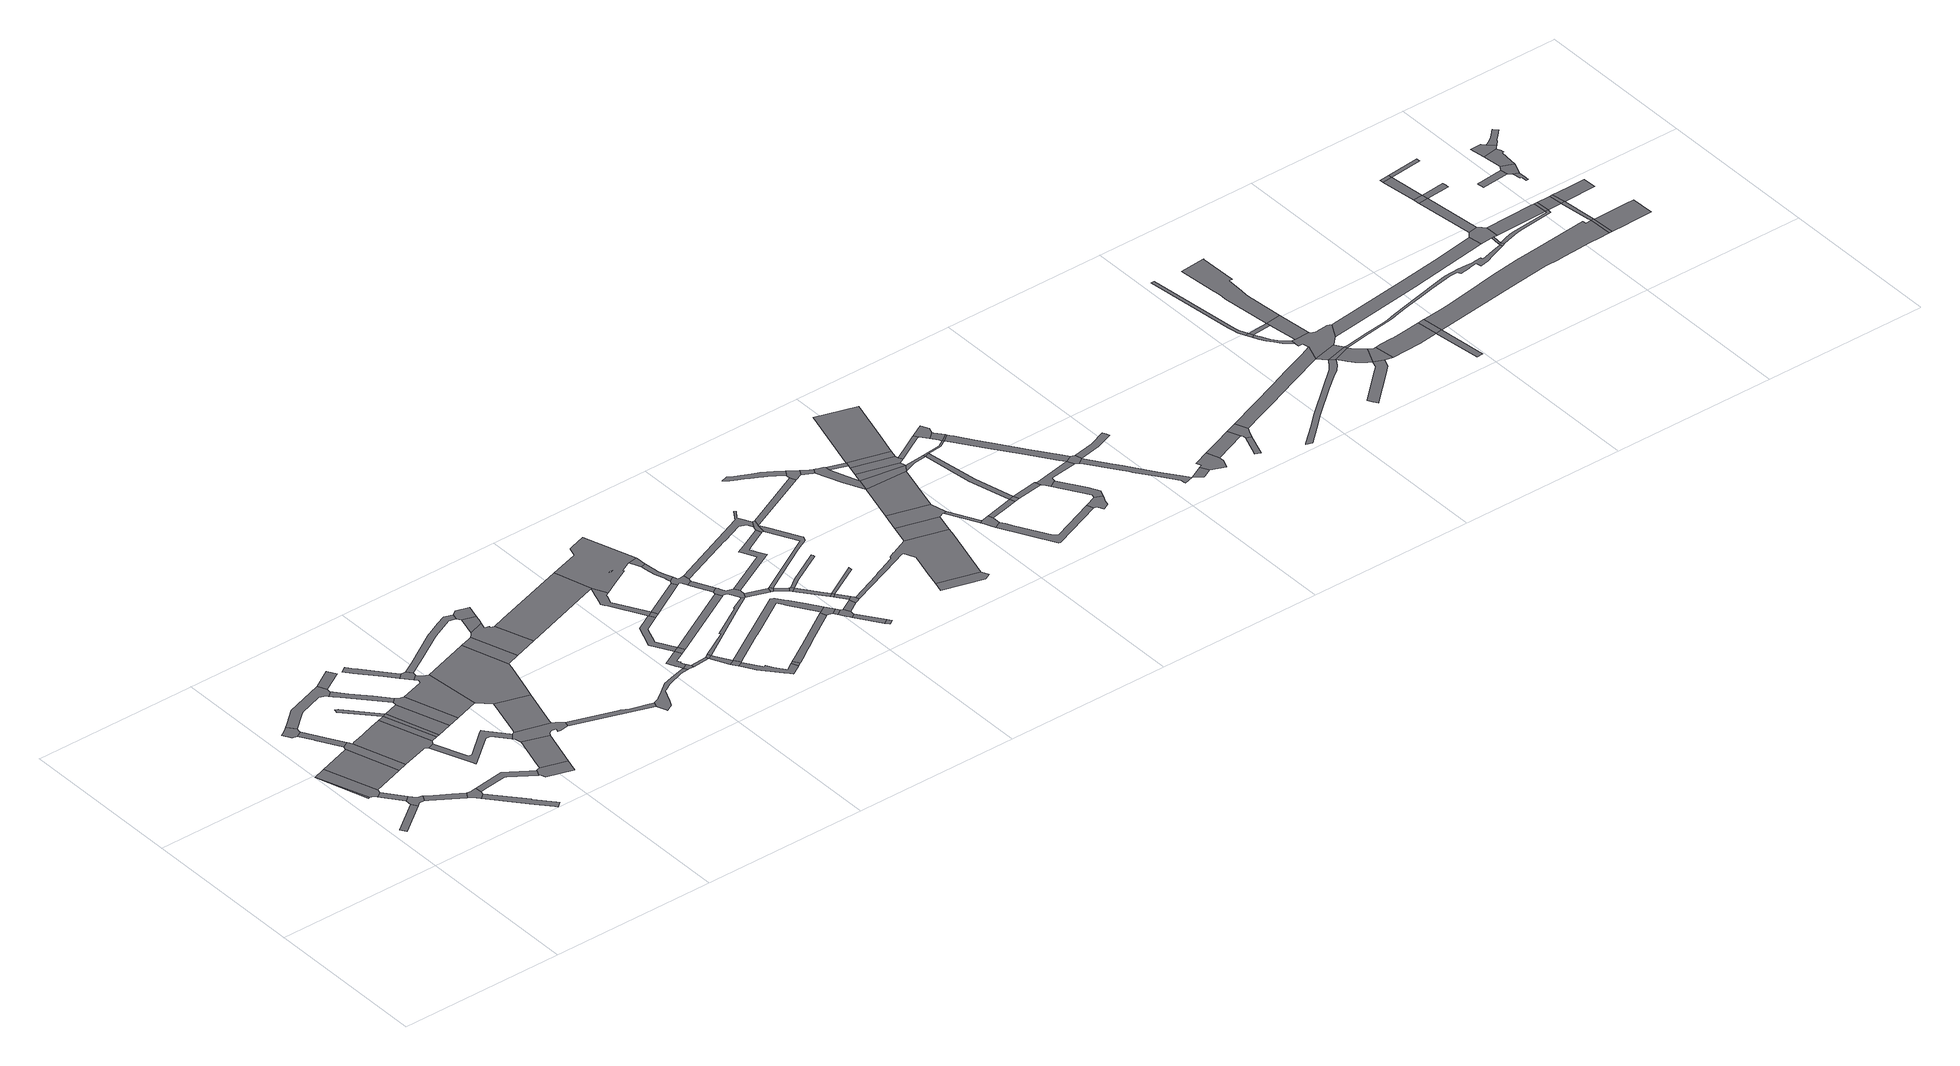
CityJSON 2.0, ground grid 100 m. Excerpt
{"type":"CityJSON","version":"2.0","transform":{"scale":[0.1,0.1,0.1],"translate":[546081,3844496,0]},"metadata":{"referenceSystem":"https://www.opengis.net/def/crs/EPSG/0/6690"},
"CityObjects":{
"road1":{"type":"Road","attributes":{"RoadStructureAttribute.sectionType":"1"},"geometry":[{"type":"MultiSurface","lod":"1","boundaries":[[[0,1,2,3]]]}]},
"road2":{"type":"Road","attributes":{"RoadStructureAttribute.sectionType":"1"},"geometry":[{"type":"MultiSurface","lod":"1","boundaries":[[[4,5,6]]]}]},
"road3":{"type":"Road","geometry":[{"type":"MultiSurface","lod":"1","boundaries":[[[7,4,6,8,9,10,11]]]}]},
"road4":{"type":"Road","attributes":{"RoadStructureAttribute.sectionType":"1"},"geometry":[{"type":"MultiSurface","lod":"1","boundaries":[[[10,9,12,13]]]}]},
"road5":{"type":"Road","geometry":[{"type":"MultiSurface","lod":"1","boundaries":[[[14,15,16,13,12,0,3,17,18,19,20]]]}]},
"road6":{"type":"Road","attributes":{"RoadStructureAttribute.sectionType":"1"},"geometry":[{"type":"MultiSurface","lod":"1","boundaries":[[[21,7,11,22]]]}]},
"road7":{"type":"Road","attributes":{"RoadStructureAttribute.sectionType":"1"},"geometry":[{"type":"MultiSurface","lod":"1","boundaries":[[[23,24,25,20,19,26,27,28]]]}]},
"road8":{"type":"Road","geometry":[{"type":"MultiSurface","lod":"1","boundaries":[[[29,30,31,32,33,34,35,36,37]]]}]},
"road9":{"type":"Road","attributes":{"RoadStructureAttribute.sectionType":"1"},"geometry":[{"type":"MultiSurface","lod":"1","boundaries":[[[38,39,35,34,40,41,42,43]]]}]},
"road10":{"type":"Road","geometry":[{"type":"MultiSurface","lod":"1","boundaries":[[[44,43,42,21,22,45,46]]]}]},
"road11":{"type":"Road","geometry":[{"type":"MultiSurface","lod":"1","boundaries":[[[47,48,49,28,27,50,51,52,53]]]}]},
"road12":{"type":"Road","attributes":{"RoadStructureAttribute.sectionType":"1"},"geometry":[{"type":"MultiSurface","lod":"1","boundaries":[[[54,55,56,52,51,57,58,59,60,61]]]}]},
"road13":{"type":"Road","attributes":{"RoadStructureAttribute.sectionType":"1"},"geometry":[{"type":"MultiSurface","lod":"1","boundaries":[[[62,63,64,29,37,65,66,67,68,69,70,71,72,73]]]}]},
"road14":{"type":"Road","geometry":[{"type":"MultiSurface","lod":"1","boundaries":[[[74,75,76,77,78,46,45,79,80,81,82,83,84]]]}]},
"road15":{"type":"Road","attributes":{"RoadStructureAttribute.sectionType":"1"},"geometry":[{"type":"MultiSurface","lod":"1","boundaries":[[[85,86,87,88,47,53,89,90,91,92,93,94,95]]]}]},
"road16":{"type":"Road","geometry":[{"type":"MultiSurface","lod":"1","boundaries":[[[96,97,98,99,100,101,102]]]}]},
"road17":{"type":"Road","attributes":{"RoadStructureAttribute.sectionType":"1"},"geometry":[{"type":"MultiSurface","lod":"1","boundaries":[[[101,103,74,84,104]]]}]},
"road18":{"type":"Road","geometry":[{"type":"MultiSurface","lod":"1","boundaries":[[[105,102,101,104,106,107]]]}]},
"road19":{"type":"Road","attributes":{"RoadStructureAttribute.sectionType":"1"},"geometry":[{"type":"MultiSurface","lod":"1","boundaries":[[[108,109,110,111,112,113,114,82,81,115,116,117,118,119,120,121]]]}]},
"road20":{"type":"Road","attributes":{"RoadStructureAttribute.sectionType":"1"},"geometry":[{"type":"MultiSurface","lod":"1","boundaries":[[[122,123,124,71,70,125,126,127,128]]]}]},
"road21":{"type":"Road","attributes":{"RoadStructureAttribute.sectionType":"1"},"geometry":[{"type":"MultiSurface","lod":"1","boundaries":[[[129,107,106,130]]]}]},
"road22":{"type":"Road","geometry":[{"type":"MultiSurface","lod":"1","boundaries":[[[131,62,73,132]]]}]},
"road23":{"type":"Road","geometry":[{"type":"MultiSurface","lod":"1","boundaries":[[[133,134,95,94,135,136,137,138]]]}]},
"road24":{"type":"Road","geometry":[{"type":"MultiSurface","lod":"1","boundaries":[[[139,140,128,127,141,129,130,142,143]]]}]},
"road25":{"type":"Road","attributes":{"RoadStructureAttribute.sectionType":"1"},"geometry":[{"type":"MultiSurface","lod":"1","boundaries":[[[144,145,133,138,146]]]}]},
"road26":{"type":"Road","attributes":{"RoadStructureAttribute.sectionType":"1"},"geometry":[{"type":"MultiSurface","lod":"1","boundaries":[[[147,148,149,150,151,152,153,154,155]]]}]},
"road27":{"type":"Road","attributes":{"RoadStructureAttribute.sectionType":"1"},"geometry":[{"type":"MultiSurface","lod":"1","boundaries":[[[156,157,158,159,160,161,162,163,164,143,142,165,166]]]}]},
"road28":{"type":"Road","geometry":[{"type":"MultiSurface","lod":"1","boundaries":[[[167,121,120,168,169,144,146,170,171,172,173,174,175,176,177,178,179,180,181,182,183,184]]]}]},
"road29":{"type":"Road","geometry":[{"type":"MultiSurface","lod":"1","boundaries":[[[185,155,154,159,158,186,187]]]}]},
"road30":{"type":"Road","attributes":{"RoadStructureAttribute.sectionType":"1"},"geometry":[{"type":"MultiSurface","lod":"1","boundaries":[[[188,189,167,184,190,191]]]}]},
"road31":{"type":"Road","geometry":[{"type":"MultiSurface","lod":"1","boundaries":[[[192,193,166,165,194,195,188,191,196,197,198,199]]]}]},
"road32":{"type":"Road","attributes":{"RoadStructureAttribute.sectionType":"1"},"geometry":[{"type":"MultiSurface","lod":"1","boundaries":[[[200,201,202,203,204,205,206,187,186,207,208,209,210,211,212,213,214]]]}]},
"road33":{"type":"Road","attributes":{"RoadStructureAttribute.sectionType":"1"},"geometry":[{"type":"MultiSurface","lod":"1","boundaries":[[[215,216,217,218,219,181,180,220,221,222]]]}]},
"road34":{"type":"Road","attributes":{"RoadStructureAttribute.sectionType":"1"},"geometry":[{"type":"MultiSurface","lod":"1","boundaries":[[[223,224,192,199,225,226]]]}]},
"road35":{"type":"Road","geometry":[{"type":"MultiSurface","lod":"1","boundaries":[[[227,228,229,230,231,232,233,223,226,234,235]]]}]},
"road36":{"type":"Road","attributes":{"RoadStructureAttribute.sectionType":"1"},"geometry":[{"type":"MultiSurface","lod":"1","boundaries":[[[236,232,231,237,238]]]}]},
"road37":{"type":"Road","geometry":[{"type":"MultiSurface","lod":"1","boundaries":[[[239,214,213,240,236,238,241]]]}]},
"road38":{"type":"Road","attributes":{"RoadStructureAttribute.sectionType":"1"},"geometry":[{"type":"MultiSurface","lod":"1","boundaries":[[[242,243,244,245,246,247,248,249,222,221,250,251,252,253,254,255,256,257,258,259,260]]]}]},
"road39":{"type":"Road","geometry":[{"type":"MultiSurface","lod":"1","boundaries":[[[261,262,263,260,259,264,265,266]]]}]},
"road40":{"type":"Road","attributes":{"RoadStructureAttribute.sectionType":"6"},"geometry":[{"type":"MultiSurface","lod":"1","boundaries":[[[267,268,235,234,269,270]]]}]},
"road41":{"type":"Road","attributes":{"RoadStructureAttribute.sectionType":"1"},"geometry":[{"type":"MultiSurface","lod":"1","boundaries":[[[271,272,273,274,275,260,263,276,277,278,279,280,281]]]}]},
"road42":{"type":"Road","attributes":{"RoadStructureAttribute.sectionType":"1"},"geometry":[{"type":"MultiSurface","lod":"1","boundaries":[[[282,266,265,283]]]}]},
"road43":{"type":"Road","geometry":[{"type":"MultiSurface","lod":"1","boundaries":[[[284,285,271,281,286]]]}]},
"road44":{"type":"Road","geometry":[{"type":"MultiSurface","lod":"1","boundaries":[[[287,282,283,288,289]]]}]},
"road45":{"type":"Road","attributes":{"RoadStructureAttribute.sectionType":"1"},"geometry":[{"type":"MultiSurface","lod":"1","boundaries":[[[290,291,292,293,294,295,296,297,285,284,298,299,300]]]}]},
"road46":{"type":"Road","attributes":{"RoadStructureAttribute.sectionType":"1"},"geometry":[{"type":"MultiSurface","lod":"1","boundaries":[[[301,289,288,302,303]]]}]},
"road47":{"type":"Road","geometry":[{"type":"MultiSurface","lod":"1","boundaries":[[[303,302,304,305,306,307]]]}]},
"road48":{"type":"Road","attributes":{"RoadStructureAttribute.sectionType":"1"},"geometry":[{"type":"MultiSurface","lod":"1","boundaries":[[[308,309,310,311,312,313,314,315,316,306,305,317,318,319,320,321,322,323,324]]]}]},
"road49":{"type":"Road","attributes":{"RoadStructureAttribute.sectionType":"1"},"geometry":[{"type":"MultiSurface","lod":"1","boundaries":[[[270,325,326,327,328,329,330,331,290,332,333,334,335,336,337]]]}]},
"road50":{"type":"Road","geometry":[{"type":"MultiSurface","lod":"1","boundaries":[[[332,290,300,338]]]}]},
"road51":{"type":"Road","geometry":[{"type":"MultiSurface","lod":"1","boundaries":[[[339,324,323,340]]]}]},
"road52":{"type":"Road","attributes":{"RoadStructureAttribute.sectionType":"1"},"geometry":[{"type":"MultiSurface","lod":"1","boundaries":[[[341,284,286,342]]]}]},
"road53":{"type":"Road","attributes":{"RoadStructureAttribute.sectionType":"1"},"geometry":[{"type":"MultiSurface","lod":"1","boundaries":[[[343,344,345,346,347,287,289,348,349,350]]]}]},
"road54":{"type":"Road","attributes":{"RoadStructureAttribute.sectionType":"1"},"geometry":[{"type":"MultiSurface","lod":"1","boundaries":[[[351,332,338,352]]]}]},
"road55":{"type":"Road","geometry":[{"type":"MultiSurface","lod":"1","boundaries":[[[353,354,355,356,357,358,359,360,361,362,267,270,337,363,364,365,366],[367,368,369,370,371]]]}]},
"road56":{"type":"Road","attributes":{"RoadStructureAttribute.sectionType":"1"},"geometry":[{"type":"MultiSurface","lod":"1","boundaries":[[[372,373,374,375,376,377,378,379,380,381,382,383,384,303,307,385,386,387,388,389,390,391,392,393,394,395]]]}]},
"road57":{"type":"Road","attributes":{"RoadStructureAttribute.sectionType":"1"},"geometry":[{"type":"MultiSurface","lod":"1","boundaries":[[[396,397,398,399,400,401,339,340,402,403,404,405,406,407]]]}]},
"road58":{"type":"Road","attributes":{"RoadStructureAttribute.sectionType":"1"},"geometry":[{"type":"MultiSurface","lod":"1","boundaries":[[[408,409,410,411,412,413,414,415,416,417,418,419]]]}]},
"road59":{"type":"Road","geometry":[{"type":"MultiSurface","lod":"1","boundaries":[[[420,421,422,423,419,418,424,351,352,425,426,427,428,429,430,431,432,433,434,435]]]}]},
"road60":{"type":"Road","geometry":[{"type":"MultiSurface","lod":"1","boundaries":[[[436,437,355,354,438,439,413,412]]]}]},
"road61":{"type":"Road","attributes":{"RoadStructureAttribute.sectionType":"1"},"geometry":[{"type":"MultiSurface","lod":"1","boundaries":[[[440,441,431,430,442,443,444]]]}]},
"road62":{"type":"Road","geometry":[{"type":"MultiSurface","lod":"1","boundaries":[[[445,446,447,448,449,444,443,450,341,342,451,452,453,454,343,350,455,456,457,458,459,460]]]}]},
"road63":{"type":"Road","attributes":{"RoadStructureAttribute.sectionType":"1"},"geometry":[{"type":"MultiSurface","lod":"1","boundaries":[[[461,462,457,456,463,464,465]]]}]},
"road64":{"type":"Road","geometry":[{"type":"MultiSurface","lod":"1","boundaries":[[[466,465,464,467,468]]]}]},
"road65":{"type":"Road","geometry":[{"type":"MultiSurface","lod":"1","boundaries":[[[395,394,396,407,469,470,471]]]}]},
"road66":{"type":"Road","attributes":{"RoadStructureAttribute.sectionType":"1"},"geometry":[{"type":"MultiSurface","lod":"1","boundaries":[[[468,467,472,473]]]}]},
"road67":{"type":"Road","attributes":{"RoadStructureAttribute.sectionType":"1"},"geometry":[{"type":"MultiSurface","lod":"1","boundaries":[[[471,470,474,475]]]}]},
"road68":{"type":"Road","geometry":[{"type":"MultiSurface","lod":"1","boundaries":[[[475,474,476,477,478,479,480,481,482]]]}]},
"road69":{"type":"Road","geometry":[{"type":"MultiSurface","lod":"1","boundaries":[[[473,472,483,484,485]]]}]},
"road70":{"type":"Road","attributes":{"RoadStructureAttribute.sectionType":"1"},"geometry":[{"type":"MultiSurface","lod":"1","boundaries":[[[479,478,486,487]]]}]},
"road71":{"type":"Road","attributes":{"RoadStructureAttribute.sectionType":"1"},"geometry":[{"type":"MultiSurface","lod":"1","boundaries":[[[488,489,484,483,490,491,492,493]]]}]},
"road72":{"type":"Road","attributes":{"RoadStructureAttribute.sectionType":"1"},"geometry":[{"type":"MultiSurface","lod":"1","boundaries":[[[494,495,482,481,496]]]}]},
"road73":{"type":"Road","geometry":[{"type":"MultiSurface","lod":"1","boundaries":[[[487,486,497,498]]]}]},
"road74":{"type":"Road","geometry":[{"type":"MultiSurface","lod":"1","boundaries":[[[493,492,499,500]]]}]},
"road75":{"type":"Road","attributes":{"RoadStructureAttribute.sectionType":"1"},"geometry":[{"type":"MultiSurface","lod":"1","boundaries":[[[501,502,503,504,505,506,460,459,507,508,509,510,511,512,513]]]}]},
"road76":{"type":"Road","attributes":{"RoadStructureAttribute.sectionType":"1"},"geometry":[{"type":"MultiSurface","lod":"1","boundaries":[[[514,515,516,517,518,519,435,434,520,521,522,523,524,525,526]]]}]},
"road77":{"type":"Road","attributes":{"RoadStructureAttribute.sectionType":"1"},"geometry":[{"type":"MultiSurface","lod":"1","boundaries":[[[500,499,527,528]]]}]},
"road78":{"type":"Road","geometry":[{"type":"MultiSurface","lod":"1","boundaries":[[[529,530,528,527,494,496,531,532,533]]]}]},
"road79":{"type":"Road","attributes":{"RoadStructureAttribute.sectionType":"1"},"geometry":[{"type":"MultiSurface","lod":"1","boundaries":[[[534,535,536,537,538,539,485,484]]]}]},
"road80":{"type":"Road","geometry":[{"type":"MultiSurface","lod":"1","boundaries":[[[540,541,542,543,493,500]]]}]},
"road81":{"type":"Road","attributes":{"RoadStructureAttribute.sectionType":"1"},"geometry":[{"type":"MultiSurface","lod":"1","boundaries":[[[544,545,546,547,548,549,550,551,552,553,554,466,468]]]}]},
"road82":{"type":"Road","geometry":[{"type":"MultiSurface","lod":"1","boundaries":[[[555,526,525,501,513,556,552,551,557]]]}]},
"road83":{"type":"Road","attributes":{"RoadStructureAttribute.sectionType":"1"},"geometry":[{"type":"MultiSurface","lod":"1","boundaries":[[[558,559,560,561,562,563,564,565,566,567,533,532,568,569,570,571,572,573,574,575,576,577]]]}]},
"road84":{"type":"Road","geometry":[{"type":"MultiSurface","lod":"1","boundaries":[[[574,578,579,580,575]]]}]},
"road85":{"type":"Road","attributes":{"RoadStructureAttribute.sectionType":"1"},"geometry":[{"type":"MultiSurface","lod":"1","boundaries":[[[581,582,557,551,583,584]]]}]},
"road86":{"type":"Road","attributes":{"RoadStructureAttribute.sectionType":"1"},"geometry":[{"type":"MultiSurface","lod":"1","boundaries":[[[585,586,587,588,589,590,591,592,593,594,595,596,597,598,599,600,601,602,603,604,605,606,607,608,609]]]}]},
"road87":{"type":"Road","geometry":[{"type":"MultiSurface","lod":"1","boundaries":[[[610,558,577,611]]]}]},
"road88":{"type":"Road","geometry":[{"type":"MultiSurface","lod":"1","boundaries":[[[612,609,608,581,584,613,614]]]}]},
"road89":{"type":"Road","geometry":[{"type":"MultiSurface","lod":"1","boundaries":[[[615,610,611,616,617,618,619,620]]]}]},
"road90":{"type":"Road","geometry":[{"type":"MultiSurface","lod":"1","boundaries":[[[621,622,614,613,623,624,625,626,627]]]}]},
"road91":{"type":"Road","attributes":{"RoadStructureAttribute.sectionType":"1"},"geometry":[{"type":"MultiSurface","lod":"1","boundaries":[[[628,629,630,631,627,626,632,633,634,635,636]]]}]},
"road92":{"type":"Road","attributes":{"RoadStructureAttribute.sectionType":"1"},"geometry":[{"type":"MultiSurface","lod":"1","boundaries":[[[633,615,620,637]]]}]},
"road93":{"type":"Road","attributes":{"RoadStructureAttribute.sectionType":"1"},"geometry":[{"type":"MultiSurface","lod":"1","boundaries":[[[638,639,618,617,640,641,642]]]}]},
"road94":{"type":"Road","attributes":{"RoadStructureAttribute.sectionType":"1"},"geometry":[{"type":"MultiSurface","lod":"1","boundaries":[[[636,635,643,644]]]}]},
"road95":{"type":"Road","geometry":[{"type":"MultiSurface","lod":"1","boundaries":[[[645,642,641,646,647,648,649,650]]]}]},
"road96":{"type":"Road","geometry":[{"type":"MultiSurface","lod":"1","boundaries":[[[634,633,637,651]]]}]},
"road97":{"type":"Road","geometry":[{"type":"MultiSurface","lod":"1","boundaries":[[[652,634,651,653,654]]]}]},
"road98":{"type":"Road","geometry":[{"type":"MultiSurface","lod":"1","boundaries":[[[655,652,654,656,657,658,659]]]}]},
"road99":{"type":"Road","geometry":[{"type":"MultiSurface","lod":"1","boundaries":[[[644,643,655,659,660]]]}]},
"road100":{"type":"Road","attributes":{"RoadStructureAttribute.sectionType":"1"},"geometry":[{"type":"MultiSurface","lod":"1","boundaries":[[[661,645,650,662,663]]]}]},
"road101":{"type":"Road","attributes":{"RoadStructureAttribute.sectionType":"1"},"geometry":[{"type":"MultiSurface","lod":"1","boundaries":[[[664,665,666,667,649,648,668,669,670,671]]]}]},
"road102":{"type":"Road","attributes":{"RoadStructureAttribute.sectionType":"1"},"geometry":[{"type":"MultiSurface","lod":"1","boundaries":[[[672,673,651,637,674,675]]]}]},
"road103":{"type":"Road","attributes":{"RoadStructureAttribute.sectionType":"1"},"geometry":[{"type":"MultiSurface","lod":"1","boundaries":[[[676,644,660,677,678]]]}]},
"road104":{"type":"Road","geometry":[{"type":"MultiSurface","lod":"1","boundaries":[[[679,661,663,680]]]}]},
"road105":{"type":"Road","attributes":{"RoadStructureAttribute.sectionType":"1"},"geometry":[{"type":"MultiSurface","lod":"1","boundaries":[[[681,682,675,683,661,679]]]}]},
"road106":{"type":"Road","attributes":{"RoadStructureAttribute.sectionType":"1"},"geometry":[{"type":"MultiSurface","lod":"1","boundaries":[[[684,685,686,658,657,687,688]]]}]},
"road107":{"type":"Road","attributes":{"RoadStructureAttribute.sectionType":"1"},"geometry":[{"type":"MultiSurface","lod":"1","boundaries":[[[689,679,680,690]]]}]},
"road108":{"type":"Road","attributes":{"RoadStructureAttribute.sectionType":"1"},"geometry":[{"type":"MultiSurface","lod":"1","boundaries":[[[691,692,672,675,682,693,694]]]}]},
"road109":{"type":"Road","geometry":[{"type":"MultiSurface","lod":"1","boundaries":[[[695,696,697,698,684,688,699,700,701,702,703]]]}]},
"road110":{"type":"Road","geometry":[{"type":"MultiSurface","lod":"1","boundaries":[[[704,671,670,705,706,707,708,709,710,711,712]]]}]},
"road111":{"type":"Road","attributes":{"RoadStructureAttribute.sectionType":"1"},"geometry":[{"type":"MultiSurface","lod":"1","boundaries":[[[713,701,700,714,691,715]]]}]},
"road112":{"type":"Road","geometry":[{"type":"MultiSurface","lod":"1","boundaries":[[[715,691,694,716]]]}]},
"road113":{"type":"Road","attributes":{"RoadStructureAttribute.sectionType":"1"},"geometry":[{"type":"MultiSurface","lod":"1","boundaries":[[[717,718,719,720,721,704,712]]]}]},
"road114":{"type":"Road","geometry":[{"type":"MultiSurface","lod":"1","boundaries":[[[722,723,689,690,724,725,720,719,726,727,728]]]}]},
"road115":{"type":"Road","attributes":{"RoadStructureAttribute.sectionType":"1"},"geometry":[{"type":"MultiSurface","lod":"1","boundaries":[[[729,730,731,732,733,734,716,694,735,736,737,738,722,739]]]}]},
"road116":{"type":"Road","geometry":[{"type":"MultiSurface","lod":"1","boundaries":[[[739,722,728,740,741,742]]]}]},
"road117":{"type":"Road","attributes":{"RoadStructureAttribute.sectionType":"1"},"geometry":[{"type":"MultiSurface","lod":"1","boundaries":[[[743,744,745,746,747,748,749,750,741,740,751,752,753,754,755,756,757,758,759]]]}]},
"road118":{"type":"Road","geometry":[{"type":"MultiSurface","lod":"1","boundaries":[[[760,761,762,763,764,742,741]]]}]},
"road119":{"type":"Road","attributes":{"RoadStructureAttribute.sectionType":"1"},"geometry":[{"type":"MultiSurface","lod":"1","boundaries":[[[765,759,766,767,768]]]}]},
"road120":{"type":"Road","geometry":[{"type":"MultiSurface","lod":"1","boundaries":[[[769,770,771,772,773,765,768,774,775,776]]]}]},
"road121":{"type":"Road","attributes":{"RoadStructureAttribute.sectionType":"1"},"geometry":[{"type":"MultiSurface","lod":"1","boundaries":[[[777,778,779,769,776,780,781]]]}]},
"road122":{"type":"Road","attributes":{"RoadStructureAttribute.sectionType":"1"},"geometry":[{"type":"MultiSurface","lod":"1","boundaries":[[[782,783,784,785]]]}]},
"road123":{"type":"Road","geometry":[{"type":"MultiSurface","lod":"1","boundaries":[[[786,777,781,787,782,785,788,789]]]}]},
"road124":{"type":"Road","attributes":{"RoadStructureAttribute.sectionType":"1"},"geometry":[{"type":"MultiSurface","lod":"1","boundaries":[[[790,791,792,793,786,789,794,795,796,797]]]}]},
"road125":{"type":"Road","attributes":{"RoadStructureAttribute.sectionType":"1"},"geometry":[{"type":"MultiSurface","lod":"1","boundaries":[[[798,799,800,801,802,803,804,805,806,807,808,809,810,811,812,813,814,815,816,817,818,819]]]}]},
"road126":{"type":"Road","geometry":[{"type":"MultiSurface","lod":"1","boundaries":[[[820,821,822,823]]]}]},
"road127":{"type":"Road","attributes":{"RoadStructureAttribute.sectionType":"1"},"geometry":[{"type":"MultiSurface","lod":"1","boundaries":[[[824,825,826,827,823,822,828,829,830,831,832,833,834]]]}]},
"road128":{"type":"Road","attributes":{"RoadStructureAttribute.sectionType":"1"},"geometry":[{"type":"MultiSurface","lod":"1","boundaries":[[[835,836,837,838,839,840,841,842,843,844,845,846]]]}]},
"road129":{"type":"Road","attributes":{"RoadStructureAttribute.sectionType":"1"},"geometry":[{"type":"MultiSurface","lod":"1","boundaries":[[[847,848,849,850,851,852,853,821,820]]]}]},
"road130":{"type":"Road","geometry":[{"type":"MultiSurface","lod":"1","boundaries":[[[854,820,823,855]]]}]},
"road131":{"type":"Road","attributes":{"RoadStructureAttribute.sectionType":"1"},"geometry":[{"type":"MultiSurface","lod":"1","boundaries":[[[856,797,798,857]]]}]},
"road132":{"type":"Road","geometry":[{"type":"MultiSurface","lod":"1","boundaries":[[[857,798,819,858]]]}]},
"road133":{"type":"Road","attributes":{"RoadStructureAttribute.sectionType":"1"},"geometry":[{"type":"MultiSurface","lod":"1","boundaries":[[[859,860,858,819,861,862,863,864,865,866,835,867]]]}]},
"road134":{"type":"Road","geometry":[{"type":"MultiSurface","lod":"1","boundaries":[[[868,869,854,855,870,871]]]}]},
"road135":{"type":"Road","geometry":[{"type":"MultiSurface","lod":"1","boundaries":[[[872,873,874,875,876,877,878,879,871,870,834,833,880,881,790,797,856,882,883,884,885,886]]]}]},
"road136":{"type":"Road","geometry":[{"type":"MultiSurface","lod":"1","boundaries":[[[887,867,835,846,888,889]]]}]},
"road137":{"type":"Road","attributes":{"RoadStructureAttribute.sectionType":"1"},"geometry":[{"type":"MultiSurface","lod":"1","boundaries":[[[890,891,892,893,894,895,896,897,898,899,900,901,902,903,904,905,906,854,869]]]}]},
"road138":{"type":"Road","attributes":{"RoadStructureAttribute.sectionType":"1"},"geometry":[{"type":"MultiSurface","lod":"1","boundaries":[[[907,908,909,910,911,889,888,912,913]]]}]},
"road139":{"type":"Road","attributes":{"RoadStructureAttribute.sectionType":"1"},"geometry":[{"type":"MultiSurface","lod":"1","boundaries":[[[914,915,916,913]]]}]},
"road140":{"type":"Road","geometry":[{"type":"MultiSurface","lod":"1","boundaries":[[[917,907,913,916]]]}]},
"road141":{"type":"Road","attributes":{"RoadStructureAttribute.sectionType":"1"},"geometry":[{"type":"MultiSurface","lod":"1","boundaries":[[[918,919,920,921,922,923,924,925,926,927,928,929,930,931,932,933,934,935,936,857,858,937,938,939,940,941,942,943,944,945,946,947,948,949,950,951,952,953,954,955,956,957]]]}]},
"road142":{"type":"Road","attributes":{"RoadStructureAttribute.sectionType":"1"},"geometry":[{"type":"MultiSurface","lod":"1","boundaries":[[[958,959,960,961,886,885,962,963,964]]]}]},
"road143":{"type":"Road","attributes":{"RoadStructureAttribute.sectionType":"1"},"geometry":[{"type":"MultiSurface","lod":"1","boundaries":[[[965,966,967,968,969,970,971,972,973,974,975,976,917,916,977,978,979,980,981,982,983,984,985,986]]]}]},
"road144":{"type":"Road"},
"road145":{"type":"Road","geometry":[{"type":"MultiSurface","lod":"1","boundaries":[[[987,918,957,988,989]]]}]},
"road146":{"type":"Road","geometry":[{"type":"MultiSurface","lod":"1","boundaries":[[[990,991,992,993,994,995,958,964,996,997,998,999,1000,1001]]]}]},
"road147":{"type":"Road","attributes":{"RoadStructureAttribute.sectionType":"1"},"geometry":[{"type":"MultiSurface","lod":"1","boundaries":[[[999,998,987,989]]]}]},
"road148":{"type":"Road","attributes":{"RoadStructureAttribute.sectionType":"1"},"geometry":[{"type":"MultiSurface","lod":"1","boundaries":[[[1002,1003,993,992]]]}]},
"road149":{"type":"Road","geometry":[{"type":"MultiSurface","lod":"1","boundaries":[[[1004,1005,1003,1002]]]}]},
"road150":{"type":"Road","attributes":{"RoadStructureAttribute.sectionType":"1"},"geometry":[{"type":"MultiSurface","lod":"1","boundaries":[[[1006,1007,1008,1005,1004]]]}]},
"road151":{"type":"Road","geometry":[{"type":"MultiSurface","lod":"1","boundaries":[[[1009,1010,1008,1007]]]}]},
"road152":{"type":"Road","geometry":[{"type":"MultiSurface","lod":"1","boundaries":[[[1011,1012,1013,1004,1002]]]}]},
"road153":{"type":"Road","attributes":{"RoadStructureAttribute.sectionType":"1"},"geometry":[{"type":"MultiSurface","lod":"1","boundaries":[[[1014,1015,1016,1017,1018,1019,1020,1021,1022,1023,989,988]]]}]},
"road154":{"type":"Road","attributes":{"RoadStructureAttribute.sectionType":"1"},"geometry":[{"type":"MultiSurface","lod":"1","boundaries":[[[1024,1025,1001,1000,1019]]]}]},
"road155":{"type":"Road","geometry":[{"type":"MultiSurface","lod":"1","boundaries":[[[1026,1027,1028,1009,1007]]]}]},
"road156":{"type":"Road","geometry":[{"type":"MultiSurface","lod":"1","boundaries":[[[1029,1024,1019,1018]]]}]},
"road157":{"type":"Road","geometry":[{"type":"MultiSurface","lod":"1","boundaries":[[[1030,986,985,1031,1032]]]}]},
"road158":{"type":"Road","attributes":{"RoadStructureAttribute.sectionType":"1"},"geometry":[{"type":"MultiSurface","lod":"1","boundaries":[[[1033,1029,1018,1034]]]}]},
"road159":{"type":"Road","geometry":[{"type":"MultiSurface","lod":"1","boundaries":[[[1035,1036,1037,1038]]]}]},
"road160":{"type":"Road","attributes":{"RoadStructureAttribute.sectionType":"1"},"geometry":[{"type":"MultiSurface","lod":"1","boundaries":[[[1039,1040,1034,1041,1042,986,1030]]]}]},
"road161":{"type":"Road","geometry":[{"type":"MultiSurface","lod":"1","boundaries":[[[1043,1033,1034,1040,1044]]]}]},
"road162":{"type":"Road","geometry":[{"type":"MultiSurface","lod":"1","boundaries":[[[1045,1046,1047,1048,1049,1050,1051]]]}]},
"road163":{"type":"Road","attributes":{"RoadStructureAttribute.sectionType":"1"},"geometry":[{"type":"MultiSurface","lod":"1","boundaries":[[[1052,1053,1032,1031,1054,1055,1056,1057,1058]]]}]},
"road164":{"type":"Road","geometry":[{"type":"MultiSurface","lod":"1","boundaries":[[[1059,1035,1038,1045,1051,1060,1061]]]}]},
"road165":{"type":"Road","attributes":{"RoadStructureAttribute.sectionType":"1"},"geometry":[{"type":"MultiSurface","lod":"1","boundaries":[[[1062,1063,1044,1040,1064,1065]]]}]},
"road166":{"type":"Road","attributes":{"RoadStructureAttribute.sectionType":"1"},"geometry":[{"type":"MultiSurface","lod":"1","boundaries":[[[1066,1067,1068,1069,1070,1071,1059,1061]]]}]},
"road167":{"type":"Road","geometry":[{"type":"MultiSurface","lod":"1","boundaries":[[[1072,1073,1071,1070,1074,1075,1076]]]}]},
"road168":{"type":"Road","attributes":{"RoadStructureAttribute.sectionType":"1"},"geometry":[{"type":"MultiSurface","lod":"1","boundaries":[[[1077,1078,1079,1076,1075,1080,1081,1082,1083]]]}]}
},
"vertices":[
[237,494,0],[55,356,0],[76,321,0],[261,462,0],
[5,986,0],[103,672,0],[112,675,0],
[83,1012,0],[136,666,0],[148,651,0],[182,677,0],[185,700,0],
[239,533,0],[271,558,0],
[330,514,0],[312,518,0],[299,522,0],[280,476,0],[310,478,0],[313,478,0],[332,513,0],
[278,1076,0],[378,762,0],
[462,430,0],[355,498,0],[348,503,0],[333,465,0],[502,357,0],[524,391,0],
[159,1419,0],[131,1396,0],[99,1379,0],[127,1328,0],[147,1324,0],[158,1322,0],[191,1342,0],[194,1356,0],[198,1373,0],
[289,1176,0],[241,1257,0],[204,1242,0],[206,1237,0],[285,1099,0],[322,1121,0],
[328,1111,0],[438,781,0],[338,1094,0],
[585,393,0],[556,388,0],[552,388,0],[521,345,0],[553,307,0],[584,334,0],[591,353,0],
[835,42,0],[751,140,0],[749,142,0],[690,149,0],[718,116,0],[805,16,0],[816,3,0],[846,29,0],
[511,1599,0],[276,1519,0],[187,1443,0],[282,1444,0],[310,1467,0],[456,1518,0],[483,1509,0],[486,1509,0],[502,1491,0],[532,1518,0],[533,1531,0],[534,1543,0],
[570,1169,0],[505,1148,0],[441,1128,0],[392,1112,0],[354,1100,0],[595,831,0],[598,830,0],[620,819,0],[657,833,0],[669,852,0],[671,855,0],
[899,338,0],[813,395,0],[775,420,0],[759,418,0],[593,353,0],[639,360,0],[742,376,0],[760,374,0],[775,372,0],[911,279,0],[928,318,0],
[468,1373,0],[457,1378,0],[451,1381,0],[450,1375,0],[446,1356,0],[610,1182,0],[629,1193,0],
[601,1179,0],[711,868,0],
[632,1191,0],[733,875,0],[633,1190,0],
[1020,653,0],[935,758,0],[924,772,0],[898,750,0],[757,634,0],[755,635,0],[734,640,0],[714,582,0],[723,559,0],[739,572,0],[900,700,0],[932,699,0],[1002,612,0],[1028,642,0],
[679,1353,0],[594,1447,0],[541,1508,0],[518,1474,0],[543,1447,0],[725,1242,0],[754,1268,0],
[724,1219,0],[825,904,0],
[628,1670,0],[659,1619,0],
[954,326,0],[939,322,0],[916,276,0],[929,246,0],[1082,200,0],[1106,281,0],
[769,1252,0],[762,1260,0],[724,1221,0],[902,929,0],[800,1246,0],
[1021,561,0],[964,363,0],[1174,511,0],
[880,1450,0],[767,1585,0],[758,1596,0],[724,1636,0],[689,1614,0],[727,1570,0],[830,1449,0],[884,1387,0],[913,1412,0],
[990,1326,0],[978,1340,0],[965,1355,0],[935,1329,0],[943,1320,0],[947,1315,0],[950,1311,0],[942,1291,0],[942,1290,0],[1050,976,0],[1021,1315,0],
[1047,649,0],[1014,596,0],[1020,565,0],[1177,518,0],[1179,521,0],[1184,529,0],[1191,534,0],[1198,538,0],[1208,541,0],[1215,540,0],[1234,536,0],[1228,517,0],[1242,513,0],[1296,522,0],[1307,554,0],[1272,579,0],[1269,584,0],[1245,594,0],
[914,1412,0],[968,1379,0],[942,1409,0],
[1122,909,0],[1054,671,0],[1251,615,0],[1319,852,0],
[1312,1409,0],[1215,1378,0],[1052,974,0],[1087,941,0],[1335,906,0],[1364,1008,0],[1391,1099,0],[1400,1132,0],
[1396,1659,0],[1391,1660,0],[1337,1635,0],[1250,1595,0],[1239,1590,0],[1230,1584,0],[1015,1451,0],[1089,1452,0],[1237,1542,0],[1250,1550,0],[1263,1557,0],[1338,1591,0],[1396,1618,0],[1437,1607,0],[1446,1646,0],
[1734,409,0],[1682,422,0],[1641,436,0],[1596,458,0],[1587,461,0],[1568,433,0],[1757,367,0],[1767,398,0],
[1391,1434,0],[1378,1430,0],[1409,1136,0],[1481,1159,0],
[1524,1440,0],[1527,1450,0],[1500,1454,0],[1500,1456,0],[1511,1494,0],[1420,1464,0],[1412,1455,0],[1624,1207,0],[1549,1434,0],
[1452,1581,0],[1517,1513,0],[1530,1559,0],
[1475,1663,0],[1439,1606,0],[1553,1641,0],
[2062,538,0],[1971,512,0],[1917,496,0],[1874,464,0],[1832,433,0],[1827,429,0],[1808,414,0],[1802,412,0],[1760,361,0],[1776,318,0],[1782,304,0],[1823,326,0],[1840,362,0],[1879,444,0],[1885,447,0],[1930,473,0],[2037,509,0],[2087,515,0],[2075,537,0],
[2118,535,0],[2108,553,0],[2107,555,0],[2091,516,0],[2124,516,0],[2120,533,0],
[2081,1604,0],[1622,1457,0],[2083,1357,0],[2144,1377,0],
[2132,680,0],[2030,627,0],[2040,608,0],[2055,576,0],[2059,570,0],[2091,585,0],[2093,586,0],[2098,590,0],[2096,593,0],[2088,610,0],[2152,645,0],
[2223,543,0],[2229,525,0],
[2165,700,0],[2132,681,0],[2185,663,0],
[2244,556,0],[2231,525,0],[2254,536,0],
[2222,1008,0],[2220,1007,0],[2208,1001,0],[2119,951,0],[2117,949,0],[2063,814,0],[2061,809,0],[2063,807,0],[2104,810,0],[2145,920,0],[2241,974,0],
[2264,520,0],[2284,416,0],[2317,432,0],
[2290,404,0],[2307,376,0],[2338,395,0],[2340,396,0],
[2482,191,0],[2476,200,0],[2439,257,0],[2422,284,0],[2416,293,0],[2412,290,0],[2410,289,0],[2406,285,0],[2399,297,0],[2334,332,0],[2359,292,0],[2453,183,0],[2473,160,0],[2485,146,0],[2542,180,0],[2548,183,0],[2532,223,0],
[2141,1371,0],[2121,1320,0],[2112,1292,0],[2094,1240,0],[2105,1221,0],[2107,1216,0],[2109,1214,0],[2254,1024,0],[2144,1223,0],[2145,1225,0],[2163,1274,0],[2166,1283,0],[2185,1293,0],
[2272,991,0],
[2547,233,0],[2570,197,0],
[2607,940,0],[2627,904,0],
[2691,832,0],[2606,785,0],[2608,781,0],[2409,661,0],[2414,653,0],[2256,537,0],[2595,752,0],[2705,818,0],
[2490,1154,0],[2507,1123,0],
[2430,1433,0],[2432,1429,0],[2490,1440,0],[2389,1752,0],[2298,1722,0],[2279,1716,0],[2276,1716,0],[2262,1676,0],[2259,1668,0],[2256,1659,0],[2258,1332,0],[2370,1392,0],[2368,1400,0],[2423,1429,0],[2314,1427,0],[2309,1427,0],[2301,1429,0],[2311,1432,0],[2329,1432,0],
[2918,585,0],[2864,660,0],[2862,662,0],[2860,665,0],[2839,692,0],[2820,718,0],[2817,722,0],[2802,732,0],[2590,601,0],[2521,558,0],[2500,545,0],[2344,449,0],[2319,433,0],[2377,419,0],[2535,517,0],[2551,527,0],[2602,558,0],[2802,682,0],[2809,671,0],[2824,648,0],[2829,640,0],[2834,631,0],[2932,478,0],[2972,505,0],
[2924,474,0],[2713,339,0],[2698,329,0],[2690,324,0],[2666,309,0],[2571,248,0],[2574,200,0],[2604,219,0],[2676,267,0],[2712,290,0],[2738,308,0],[2937,438,0],
[2514,1244,0],[2502,1278,0],[2501,1292,0],[2496,1336,0],[2494,1371,0],[2464,1363,0],[2466,1333,0],[2473,1267,0],[2497,1199,0],[2491,1196,0],[2498,1174,0],[2532,1194,0],
[2573,1164,0],[2560,1162,0],[2558,1162,0],[2542,1165,0],[2491,1157,0],[2524,1132,0],[2525,1131,0],[2526,1130,0],[2534,1117,0],[2535,1116,0],[2547,1092,0],[2580,1108,0],[2581,1110,0],[2585,1125,0],[2585,1127,0],[2580,1164,0],
[2492,1406,0],[2492,1412,0],[2445,1401,0],[2456,1379,0],
[2588,1091,0],[2582,1105,0],[2555,1074,0],[2611,960,0],[2643,980,0],
[2710,916,0],[2667,930,0],[2652,961,0],[2650,965,0],[2649,968,0],[2611,958,0],[2637,910,0],[2655,902,0],[2663,890,0],[2687,842,0],[2709,820,0],[2710,820,0],[2725,853,0],[2728,884,0],[2728,886,0],[2711,916,0],
[2838,812,0],[2731,850,0],[2719,817,0],[2840,775,0],[2850,806,0],
[2860,811,0],[2854,770,0],[2871,793,0],
[2939,438,0],[2970,429,0],[3006,453,0],
[2919,722,0],[2937,743,0],
[2986,405,0],[3022,429,0],
[3012,366,0],[3016,359,0],[3028,342,0],[3053,359,0],[3053,367,0],[3055,387,0],[3035,424,0],
[2932,707,0],[2957,728,0],[2943,739,0],
[3127,195,0],[3155,215,0],
[3050,604,0],[2966,714,0],[2943,694,0],[3029,587,0],[3055,552,0],[3077,567,0],
[3112,467,0],[3110,466,0],[3122,428,0],
[3145,173,0],[3171,191,0],
[3065,539,0],[3086,554,0],
[3121,1245,0],[3118,1243,0],[3002,1185,0],[2932,1150,0],[2939,1137,0],[2981,1058,0],[3020,1036,0],[3031,1041,0],[3026,1052,0],[2985,1131,0],[2986,1132,0],[3005,1142,0],[3132,1210,0],
[3116,1377,0],[3110,1387,0],[3142,1433,0],[3135,1442,0],[3093,1377,0],[2924,1307,0],[2935,1269,0],[2940,1270,0],[3073,1324,0],[3111,1307,0],[3120,1289,0],[3129,1272,0],[3151,1313,0],
[3114,473,0],[3136,487,0],
[3147,471,0],[3140,481,0],[3141,435,0],[3157,441,0],[3152,464,0],
[3021,769,0],[3213,876,0],[3210,887,0],[3207,898,0],[3205,897,0],[3009,786,0],
[3290,669,0],[3290,680,0],[3289,692,0],[3285,689,0],
[2881,800,0],[3184,976,0],[3261,1014,0],[3272,1041,0],[3273,1044,0],[3272,1047,0],[3183,1216,0],[3156,1268,0],[3147,1208,0],[3151,1199,0],[3239,1029,0],
[3159,1312,0],[3135,1209,0],[3168,1310,0],
[3654,690,0],[3551,646,0],[3544,644,0],[3512,630,0],[3505,614,0],[3499,612,0],[3497,611,0],[3412,575,0],[3377,560,0],[3354,550,0],[3511,583,0],[3567,606,0],[3583,612,0],[3612,541,0],[3593,471,0],[3571,391,0],[3547,302,0],[3790,235,0],[3884,572,0],[3898,626,0],
[3529,239,0],[3773,172,0],[3811,190,0],
[3541,1489,0],[3382,1412,0],[3165,1272,0],[3558,1454,0],
[3540,1564,0],[3514,1582,0],[3484,1601,0],[3453,1619,0],[3426,1632,0],[3395,1648,0],[3359,1665,0],[3328,1680,0],[3303,1694,0],[3293,1698,0],[3253,1685,0],[3282,1665,0],[3285,1663,0],[3302,1652,0],[3322,1642,0],[3352,1628,0],[3382,1614,0],[3418,1595,0],[3444,1580,0],[3461,1570,0],[3499,1546,0],[3537,1520,0],[3541,1517,0],[3541,1516,0],[3563,1548,0],
[3686,809,0],[3929,742,0],
[3608,1516,0],[3602,1474,0],[3623,1506,0],
[3717,920,0],[3962,755,0],[3965,750,0],[3983,760,0],[3981,763,0],[3959,853,0],
[3669,1476,0],[3665,1478,0],[3638,1453,0],[3654,1447,0],[3662,1444,0],[3668,1442,0],[3684,1469,0],
[3736,1448,0],[3732,1450,0],[3712,1458,0],[3693,1465,0],[3726,1287,0],[3784,1164,0],[3806,1243,0],[3742,1414,0],[3744,1445,0],
[4043,1158,0],
[4072,582,0],[3984,757,0],[4056,574,0],[4059,568,0],[4074,578,0],
[3842,1379,0],[3850,1408,0],
[4128,591,0],[4070,547,0],[4086,507,0],[4095,490,0],[4136,513,0],[4136,562,0],
[4074,1199,0],
[3822,1302,0],[4070,1220,0],[4066,1236,0],
[3838,1362,0],[4083,1244,0],[4099,1253,0],[4086,1275,0],[4081,1296,0],
[4093,1341,0],
[4306,634,0],[4260,588,0],[4313,601,0],
[4311,237,0],[4281,252,0],[4177,441,0],[4154,483,0],[4262,181,0],[4274,177,0],[4595,305,0],[4579,346,0],
[4200,1211,0],[4174,1208,0],[4123,1188,0],[4202,1196,0],
[3965,1822,0],[4132,1482,0],[4210,1752,0],
[4335,643,0],[4346,609,0],
[4275,886,0],[4232,1206,0],[4240,886,0],
[4265,1375,0],[4260,1372,0],[4186,1331,0],[4198,1309,0],[4279,1353,0],
[4498,668,0],[4505,631,0],
[4356,1249,0],[4314,1224,0],[4317,1214,0],[4361,1242,0],
[4346,1420,0],[4278,1382,0],[4273,1379,0],[4270,1378,0],[4284,1348,0],[4317,1303,0],[4358,1339,0],[4363,1355,0],[4371,1375,0],
[4652,375,0],[4610,302,0],[4629,264,0],[4668,283,0],[4678,316,0],[4681,322,0],[4688,338,0],[4690,343,0],[4696,356,0],
[4362,1333,0],[4347,1262,0],[4400,1281,0],
[4405,1274,0],
[4714,398,0],[4681,461,0],[4585,615,0],[4542,588,0],[4659,398,0],
[4739,706,0],[4507,662,0],[4509,628,0],[4527,611,0],[4589,635,0],[4590,641,0],[4759,666,0],
[4757,764,0],[4651,914,0],[4539,1074,0],[4488,1151,0],[4426,1243,0],[4413,1263,0],[4382,1212,0],[4497,1048,0],[4610,888,0],[4715,739,0],[4781,730,0],
[4779,655,0],[4816,679,0],[4808,722,0],
[5133,221,0],[5124,234,0],[5055,332,0],[4988,429,0],[4978,444,0],[4939,501,0],[4909,544,0],[4822,670,0],[4785,646,0],[4905,477,0],[4934,437,0],[4945,421,0],[5024,310,0],[5093,209,0],[5096,186,0],[5097,176,0],[5153,193,0],
[4949,705,0],[5055,745,0],[5047,766,0],[5038,786,0],[4935,746,0],
[5239,236,0],[5206,159,0],[5215,164,0],[5264,187,0],
[5343,314,0],[5253,278,0],[5245,275,0],[5253,261,0],[5259,246,0],[5351,155,0],[5370,208,0],[5372,239,0],
[5547,393,0],[5443,353,0],[5357,319,0],[5473,278,0],[5576,319,0],
[5585,290,0],[5532,150,0],[5564,136,0],[5616,278,0],
[5616,420,0],[5582,313,0],[5632,322,0],[5645,345,0],
[6334,703,0],[6263,673,0],[6110,614,0],[5987,565,0],[5768,393,0],[5872,434,0],[6086,518,0],[6298,601,0],
[6342,553,0],[6339,546,0],[6314,511,0],[6296,487,0],[6290,480,0],[6170,381,0],[5991,233,0],[5901,151,0],[5795,59,0],[5789,54,0],[5825,39,0],[5921,126,0],[6010,206,0],[6190,358,0],[6270,421,0],[6318,455,0],[6326,465,0],[6342,481,0],[6346,486,0],[6360,508,0],[6369,523,0],[6376,533,0],
[6168,988,0],[6146,985,0],[6161,948,0],[6179,964,0],
[6275,819,0],[6245,851,0],[6222,881,0],[6199,923,0],[6176,915,0],[6197,881,0],[6222,848,0],[6250,811,0],[6273,791,0],[6298,774,0],[6300,799,0],
[6509,396,0],[6496,359,0],[6494,354,0],[6447,310,0],[6274,151,0],[6292,125,0],[6310,99,0],[6313,103,0],[6488,266,0],[6545,319,0],[6559,353,0],[6567,372,0],
[6145,1042,0],[6140,1070,0],[6074,1647,0],[6054,1645,0],[6115,1092,0],[6120,1065,0],[6128,1030,0],
[6297,1000,0],[6300,975,0],
[6444,637,0],[6476,588,0],
[6485,574,0],
[6550,509,0],[6505,544,0],[6383,517,0],[6393,503,0],[6411,478,0],[6436,451,0],[6461,428,0],[6486,409,0],[6559,503,0],
[6410,828,0],[6391,1010,0],[6320,797,0],[6415,803,0],
[6538,786,0],[6535,785,0],[6528,791,0],[6458,783,0],[6454,783,0],[6433,785,0],[6431,786,0],[6423,790,0],[6301,744,0],[6326,744,0],[6448,642,0],[6482,676,0],[6485,679,0],[6496,686,0],[6548,781,0],
[6583,484,0],[6614,360,0],[6600,486,0],
[6374,1180,0],[6371,1210,0],[6368,1235,0],[6370,1265,0],[6372,1305,0],[6379,1410,0],[6379,1412,0],[6397,1410,0],[6397,1413,0],[6395,1556,0],[6394,1636,0],[6394,1639,0],[6239,1624,0],[6259,1406,0],[6259,1405,0],[6265,1344,0],[6263,1301,0],
[6903,514,0],[6783,499,0],[6722,495,0],[6713,495,0],[6633,490,0],[6800,370,0],[6919,385,0],
[6954,93,0],[6992,96,0],[6959,390,0],
[6943,519,0],
[7658,780,0],[7622,769,0],[7514,739,0],[7509,753,0],[7478,751,0],[7448,748,0],[7410,748,0],[7360,752,0],[7328,749,0],[7300,749,0],[7258,744,0],[7193,728,0],[7041,694,0],[6939,668,0],[6854,647,0],[6799,634,0],[6754,626,0],[6649,613,0],[6499,590,0],[6500,575,0],[6649,600,0],[6787,621,0],[6827,627,0],[6876,640,0],[6964,661,0],[7046,679,0],[7143,700,0],[7223,716,0],[7261,724,0],[7295,729,0],[7335,729,0],[7348,712,0],[7405,718,0],[7405,721,0],[7463,731,0],[7468,698,0],[7523,709,0],[7568,727,0],[7635,755,0],[7663,766,0],
[7576,931,0],[7312,887,0],[7087,852,0],[6560,782,0],[6601,701,0],[7088,767,0],[7589,848,0],
[8119,650,0],[8118,654,0],[8116,672,0],[7805,641,0],[7644,625,0],[7459,596,0],[7364,580,0],[7245,559,0],[7157,545,0],[7151,544,0],[7082,534,0],[6960,521,0],[7471,458,0],[7725,488,0],[7808,491,0],[7833,492,0],[7852,493,0],[7918,498,0],[8033,506,0],[8095,507,0],[8160,509,0],[8156,653,0],
[7659,794,0],[7685,775,0],[7672,793,0],
[7680,955,0],[7677,959,0],[7660,975,0],[7603,962,0],[7597,955,0],[7594,952,0],[7613,851,0],[7656,852,0],[7663,853,0],[7676,853,0],[7700,854,0],[7698,938,0],
[7622,1329,0],[7562,1322,0],
[7618,1368,0],[7558,1362,0],
[7595,1580,0],[7594,1589,0],[7533,1582,0],
[7591,1609,0],[7531,1603,0],
[7769,1342,0],[7768,1362,0],[7766,1382,0],
[7745,791,0],[7797,809,0],[7837,814,0],[8039,836,0],[8042,863,0],[8021,862,0],[8022,849,0],[7782,826,0],[7759,821,0],[7714,806,0],
[8019,947,0],[8003,947,0],
[7797,1609,0],[7795,1620,0],[7794,1631,0],
[8039,948,0],
[8176,655,0],[8180,509,0],[8176,650,0],
[8123,950,0],[8131,864,0],
[8070,1284,0],[7902,1266,0],[7907,1221,0],[8075,1239,0],
[8174,674,0],[8154,866,0],[8154,672,0],[8156,656,0],
[8132,950,0],[8141,950,0],
[8099,1221,0],[8105,1167,0],[8115,1168,0],[8116,1132,0],[8130,1135,0],[8129,1170,0],[8128,1206,0],
[8439,656,0],[8396,655,0],[8213,510,0],[8237,511,0],[8348,513,0],[8435,515,0],[8442,515,0],
[8088,1310,0],[8157,1269,0],[8162,1283,0],
[8354,953,0],[8253,952,0],[8163,866,0],[8356,871,0],
[8169,1397,0],[8181,1398,0],[8181,1406,0],[8180,1416,0],[8168,1443,0],[8074,1427,0],
[8130,1522,0],[8063,1521,0],[8176,1452,0],[8189,1466,0],[8150,1502,0],
[8257,1588,0],[8207,1538,0],[8177,1515,0],[8213,1493,0],[8223,1506,0],[8245,1528,0],[8281,1565,0]
]}
